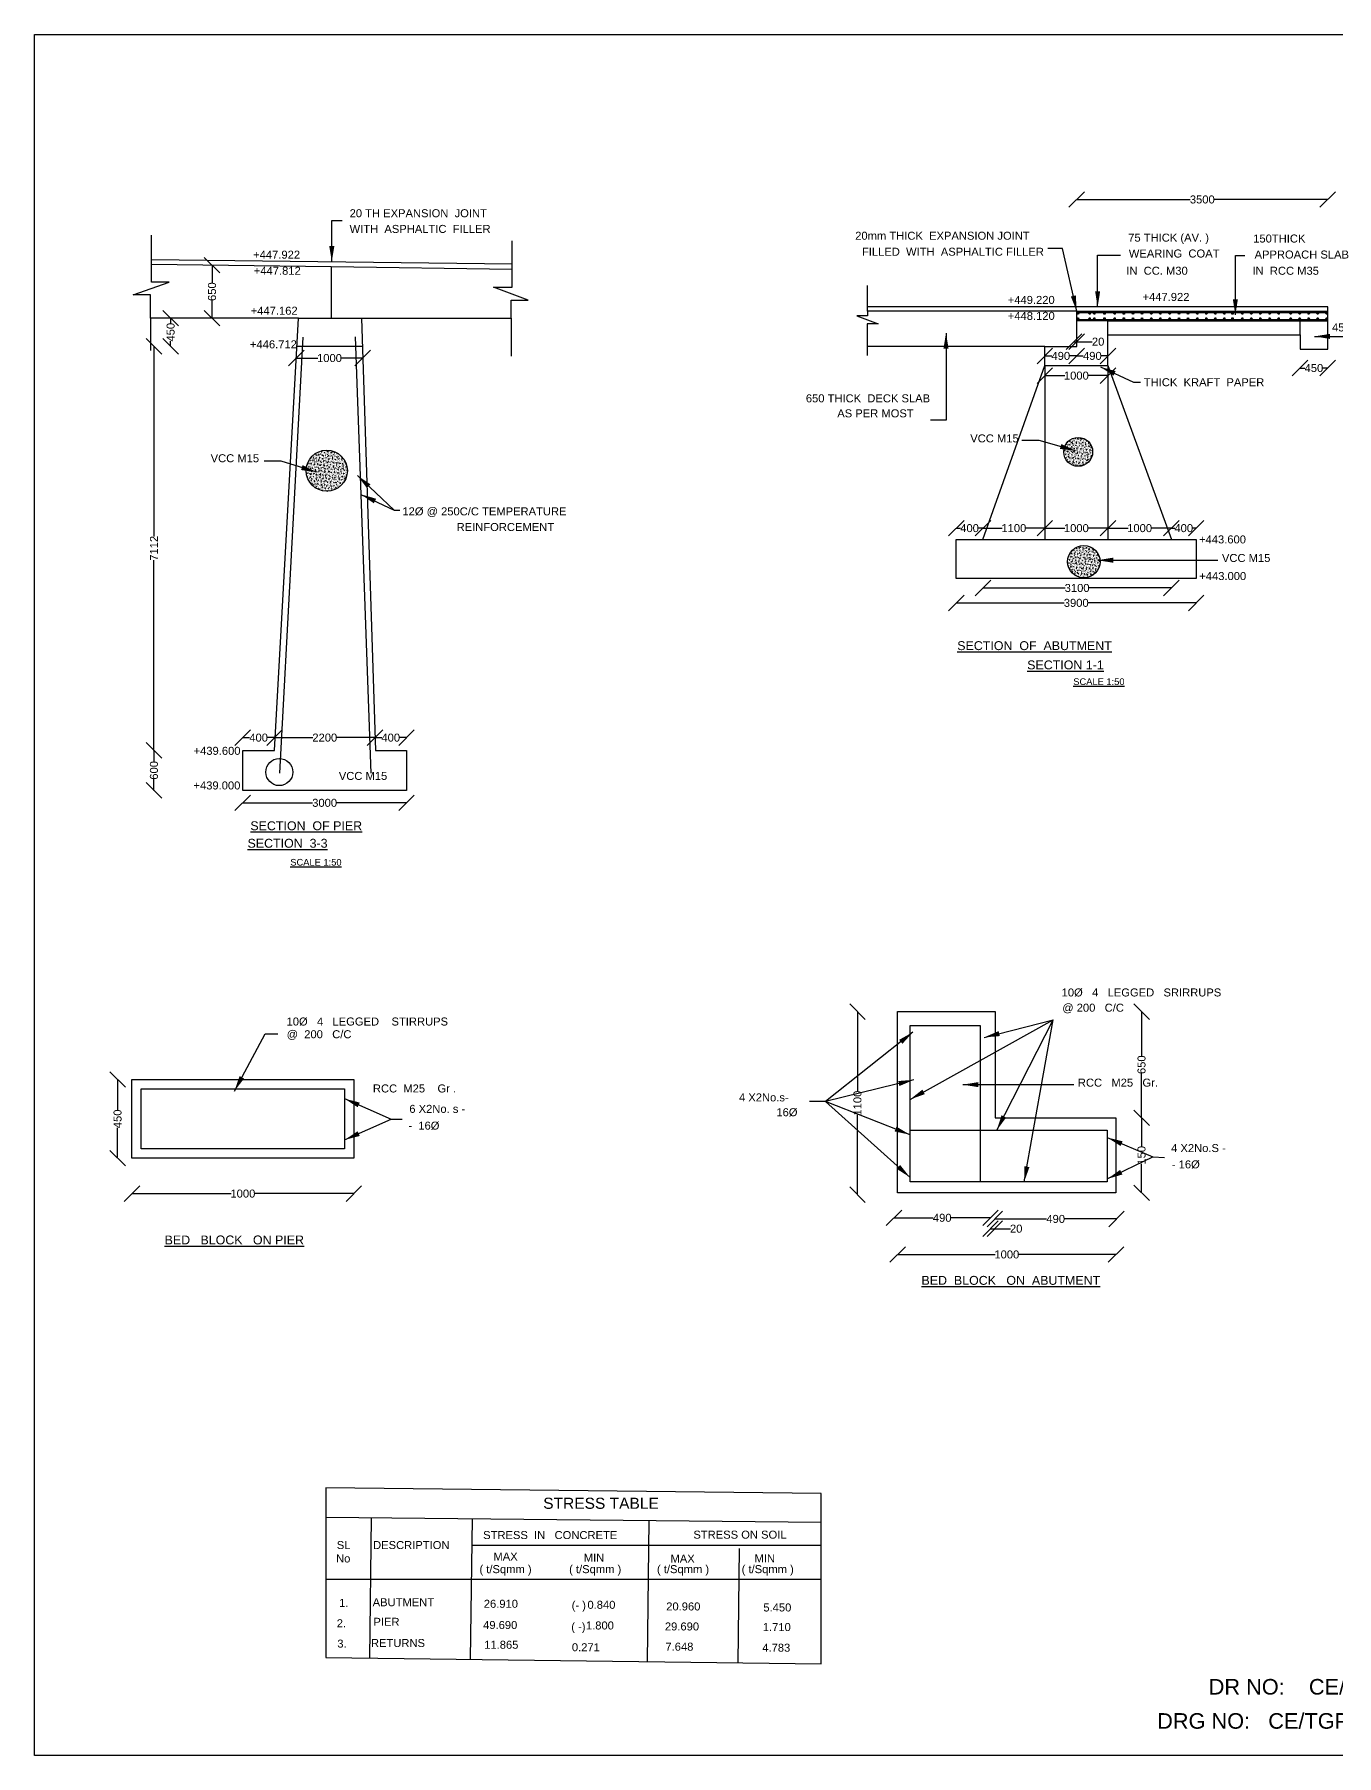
# Model space of a CAD drawing. Header units: millimetres. Extents: x 14855 to 20440, y 22449 to 26321.
# Drawn here: x 14855 to 17784, y 22449 to 26321 of the extents above; entities that cross this region are included whole.
import ezdxf

# ---------------------------------------------------------------- set-up
doc = ezdxf.new("R2010")
doc.units = ezdxf.units.MM
doc.header["$MEASUREMENT"] = 0
for name, color, linetype in [('DIMENSIONS', 7, 'Continuous'), ('DRAWING', 7, 'Continuous'), ('TEXT', 1, 'Continuous')]:
    doc.layers.add(name, color=color, linetype=linetype)
doc.styles.get("Standard").update_dxf_attribs({"font": 'arial.ttf', "height": 18})
doc.dimstyles.get("Standard").update_dxf_attribs({"dimtxt": 18, "dimasz": 35, "dimexe": 0.18, "dimexo": 0.0625, "dimgap": 0.09, "dimtad": 0, "dimdec": 0, "dimzin": 0, "dimdsep": 46, "dimtxsty": 'Standard', "dimblk": 'OBLIQUE', "dimcen": 0.09, "dimse1": 1, "dimse2": 1, "dimadec": 0, "dimazin": 0, "dimtfac": 1, "dimtdec": 0, "dimtofl": 0, "dimtmove": 0, "dimatfit": 3, "dimfxl": 1, "dimtolj": 1, "dimtzin": 0, "dimarcsym": 0})
pattern_1 = [(50, (0, 0), (7.1726018, -0.6275213), [0.75, -8.25]), (355, (0, 0), (-1.3875133, 7.5219213), [0.6, -6.6]), (100.4514, (0.598, -0.052), (5.7850938, 6.8943954), [0.6374019, -7.0114211]), (46.1842, (0, 2), (10.6724105, -1.6551901), [1.125, -12.375]), (96.6356, (0.889, 1.862), (9.346627, 9.7411787), [0.956103, -10.51713]), (351.1842, (0, 2), (9.3466195, 9.741186), [0.9, -9.9]), (21, (1, 1.5), (5.9690705, -4.0261889), [0.75, -8.25]), (326, (1, 1.5), (2.4331533, 7.2515005), [0.6, -6.6]), (71.4514, (1.4974, 1.1645), (8.4022263, 3.225305), [0.6374019, -7.0114211]), (37.5, (0, 0), (0.12159855, 3.32893854), [0, -6.52, 0, -6.7, 0, -6.625]), (7.5, (0, 0), (2.63069537, 3.9441171), [0, -3.82, 0, -6.37, 0, -2.525]), (327.5, (-2.23, 0), (5.33822436, -0.22554872), [0, -2.5, 0, -7.8, 0, -10.35]), (317.5, (-3.23, 0), (5.8318617, 1.0010498), [0, -3.25, 0, -5.18, 0, -7.35])]

# ---------------------------------------------------------------- blocks, each defined once
blk = doc.blocks.new('_Oblique')
at = {"color": 0, "linetype": 'ByBlock', "lineweight": -2}
blk.add_line((-0.5, -0.5), (0.5, 0.5), dxfattribs=at)
blk = doc.blocks.new('*D4')
at = {"layer": 'Defpoints', "color": 0}
for p in [(15256.7, 25801.6), (15254.3, 25682.4), (15256.7, 25682.4)]:
    blk.add_point(p, dxfattribs=at)
at = {"layer": 'DIMENSIONS', "color": 0, "lineweight": -2}
for p, q in [((15254.3, 25801.6), (15254.3, 25762)), ((15254.3, 25682.4), (15254.3, 25722))]:
    blk.add_line(p, q, dxfattribs=at)
at = {"layer": 'DIMENSIONS', "color": 0, "lineweight": -2, "xscale": 35, "yscale": 35, "zscale": 35}
for p, rotation in [((15254.3, 25801.6), 90), ((15254.3, 25682.4), 270)]:
    blk.add_blockref('_Oblique', p, dxfattribs=dict(at, rotation=rotation))
at = {"layer": 'DIMENSIONS', "color": 0, "insert": (15254.3, 25742), "char_height": 18, "attachment_point": 5, "rotation": 90}
blk.add_mtext('\\A1;650', dxfattribs=at)
blk = doc.blocks.new('*D5')
at = {"layer": 'Defpoints', "color": 0}
for p in [(15593.3, 25597.8), (15443.7, 25593), (15593.3, 25592.5)]:
    blk.add_point(p, dxfattribs=at)
at = {"layer": 'DIMENSIONS', "color": 0, "lineweight": -2}
for p, q in [((15443.7, 25592.5), (15492.4, 25592.5)), ((15593.3, 25592.5), (15544.6, 25592.5))]:
    blk.add_line(p, q, dxfattribs=at)
at = {"layer": 'DIMENSIONS', "color": 0, "lineweight": -2, "xscale": 35, "yscale": 35, "zscale": 35, "rotation": 180}
blk.add_blockref('_Oblique', (15443.7, 25592.5), dxfattribs=at)
at = {"layer": 'DIMENSIONS', "color": 0, "lineweight": -2, "xscale": 35, "yscale": 35, "zscale": 35}
blk.add_blockref('_Oblique', (15593.3, 25592.5), dxfattribs=at)
at = {"layer": 'DIMENSIONS', "color": 0, "insert": (15518.5, 25592.5), "char_height": 18, "attachment_point": 5}
blk.add_mtext('\\A1;1000', dxfattribs=at)
blk = doc.blocks.new('*D6')
at = {"layer": 'Defpoints', "color": 0}
for p in [(15323.4, 24710), (15394.8, 24738.6), (15394.8, 24710)]:
    blk.add_point(p, dxfattribs=at)
at = {"layer": 'DIMENSIONS', "color": 0, "lineweight": -2}
for p, q in [((15323.4, 24738.6), (15338.8, 24738.6)), ((15394.8, 24738.6), (15379.4, 24738.6))]:
    blk.add_line(p, q, dxfattribs=at)
at = {"layer": 'DIMENSIONS', "color": 0, "lineweight": -2, "xscale": 35, "yscale": 35, "zscale": 35, "rotation": 180}
blk.add_blockref('_Oblique', (15323.4, 24738.6), dxfattribs=at)
at = {"layer": 'DIMENSIONS', "color": 0, "lineweight": -2, "xscale": 35, "yscale": 35, "zscale": 35}
blk.add_blockref('_Oblique', (15394.8, 24738.6), dxfattribs=at)
at = {"layer": 'DIMENSIONS', "color": 0, "insert": (15359.1, 24738.6), "char_height": 18, "attachment_point": 5}
blk.add_mtext('\\A1;400', dxfattribs=at)
blk = doc.blocks.new('*D7')
at = {"layer": 'Defpoints', "color": 0}
for p in [(15394.8, 24738.6), (15620.9, 24738.6), (15620.9, 24735.4)]:
    blk.add_point(p, dxfattribs=at)
at = {"layer": 'DIMENSIONS', "color": 0, "lineweight": -2}
for p, q in [((15394.8, 24738.6), (15480.8, 24738.6)), ((15620.9, 24738.6), (15534.9, 24738.6))]:
    blk.add_line(p, q, dxfattribs=at)
at = {"layer": 'DIMENSIONS', "color": 0, "lineweight": -2, "xscale": 35, "yscale": 35, "zscale": 35, "rotation": 180}
blk.add_blockref('_Oblique', (15394.8, 24738.6), dxfattribs=at)
at = {"layer": 'DIMENSIONS', "color": 0, "lineweight": -2, "xscale": 35, "yscale": 35, "zscale": 35}
blk.add_blockref('_Oblique', (15620.9, 24738.6), dxfattribs=at)
at = {"layer": 'DIMENSIONS', "color": 0, "insert": (15507.9, 24738.6), "char_height": 18, "attachment_point": 5}
blk.add_mtext('\\A1;2200', dxfattribs=at)
blk = doc.blocks.new('*D8')
at = {"layer": 'Defpoints', "color": 0}
for p in [(15620.8, 24738.6), (15691.7, 24738.6), (15691.7, 24710)]:
    blk.add_point(p, dxfattribs=at)
at = {"layer": 'DIMENSIONS', "color": 0, "lineweight": -2}
for p, q in [((15620.8, 24738.6), (15636, 24738.6)), ((15691.7, 24738.6), (15676.6, 24738.6))]:
    blk.add_line(p, q, dxfattribs=at)
at = {"layer": 'DIMENSIONS', "color": 0, "lineweight": -2, "xscale": 35, "yscale": 35, "zscale": 35, "rotation": 180}
blk.add_blockref('_Oblique', (15620.8, 24738.6), dxfattribs=at)
at = {"layer": 'DIMENSIONS', "color": 0, "lineweight": -2, "xscale": 35, "yscale": 35, "zscale": 35}
blk.add_blockref('_Oblique', (15691.7, 24738.6), dxfattribs=at)
at = {"layer": 'DIMENSIONS', "color": 0, "insert": (15656.3, 24738.6), "char_height": 18, "attachment_point": 5}
blk.add_mtext('\\A1;400', dxfattribs=at)
blk = doc.blocks.new('*D9')
at = {"layer": 'Defpoints', "color": 0}
for p in [(15323.4, 24620), (15691.7, 24620), (15691.7, 24591.9)]:
    blk.add_point(p, dxfattribs=at)
at = {"layer": 'DIMENSIONS', "color": 0, "lineweight": -2}
for p, q in [((15323.4, 24591.9), (15480.6, 24591.9)), ((15691.7, 24591.9), (15534.5, 24591.9))]:
    blk.add_line(p, q, dxfattribs=at)
at = {"layer": 'DIMENSIONS', "color": 0, "lineweight": -2, "xscale": 35, "yscale": 35, "zscale": 35, "rotation": 180}
blk.add_blockref('_Oblique', (15323.4, 24591.9), dxfattribs=at)
at = {"layer": 'DIMENSIONS', "color": 0, "lineweight": -2, "xscale": 35, "yscale": 35, "zscale": 35}
blk.add_blockref('_Oblique', (15691.7, 24591.9), dxfattribs=at)
at = {"layer": 'DIMENSIONS', "color": 0, "insert": (15507.6, 24591.9), "char_height": 18, "attachment_point": 5}
blk.add_mtext('\\A1;3000', dxfattribs=at)
blk = doc.blocks.new('*D10')
at = {"layer": 'Defpoints', "color": 0}
for p in [(15323.4, 24710), (15123.7, 24620), (15323.4, 24620)]:
    blk.add_point(p, dxfattribs=at)
at = {"layer": 'DIMENSIONS', "color": 0, "lineweight": -2}
for p, q in [((15123.7, 24710), (15123.7, 24685)), ((15123.7, 24620), (15123.7, 24645))]:
    blk.add_line(p, q, dxfattribs=at)
at = {"layer": 'DIMENSIONS', "color": 0, "lineweight": -2, "xscale": 35, "yscale": 35, "zscale": 35}
for p, rotation in [((15123.7, 24710), 90), ((15123.7, 24620), 270)]:
    blk.add_blockref('_Oblique', p, dxfattribs=dict(at, rotation=rotation))
at = {"layer": 'DIMENSIONS', "color": 0, "insert": (15123.7, 24665), "char_height": 18, "attachment_point": 5, "rotation": 90}
blk.add_mtext('\\A1;600', dxfattribs=at)
blk = doc.blocks.new('*D11')
at = {"layer": 'Defpoints', "color": 0}
for p in [(15123.7, 25619.2), (15445.1, 25619.2), (15323.4, 24710)]:
    blk.add_point(p, dxfattribs=at)
at = {"layer": 'DIMENSIONS', "color": 0, "lineweight": -2}
for p, q in [((15123.7, 25619.2), (15123.7, 25191.4)), ((15123.7, 24710), (15123.7, 25137.8))]:
    blk.add_line(p, q, dxfattribs=at)
at = {"layer": 'DIMENSIONS', "color": 0, "lineweight": -2, "xscale": 35, "yscale": 35, "zscale": 35}
for p, rotation in [((15123.7, 25619.2), 90), ((15123.7, 24710), 270)]:
    blk.add_blockref('_Oblique', p, dxfattribs=dict(at, rotation=rotation))
at = {"layer": 'DIMENSIONS', "color": 0, "insert": (15123.7, 25164.6), "char_height": 18, "attachment_point": 5, "rotation": 90}
blk.add_mtext('\\A1;7112', dxfattribs=at)
blk = doc.blocks.new('*D12')
at = {"layer": 'Defpoints', "color": 0}
for p in [(15161.2, 25682.4), (15448.6, 25682.4), (15445.1, 25619.2)]:
    blk.add_point(p, dxfattribs=at)
at = {"layer": 'DIMENSIONS', "color": 0, "lineweight": -2}
for p, q in [((15161.2, 25682.4), (15161.2, 25671.1)), ((15161.2, 25619.2), (15161.2, 25630.5))]:
    blk.add_line(p, q, dxfattribs=at)
at = {"layer": 'DIMENSIONS', "color": 0, "lineweight": -2, "xscale": 35, "yscale": 35, "zscale": 35}
for p, rotation in [((15161.2, 25682.4), 90), ((15161.2, 25619.2), 270)]:
    blk.add_blockref('_Oblique', p, dxfattribs=dict(at, rotation=rotation))
at = {"layer": 'DIMENSIONS', "color": 0, "insert": (15161.2, 25650.8), "char_height": 18, "attachment_point": 5, "rotation": 90}
blk.add_mtext('\\A1;450', dxfattribs=at)
blk = doc.blocks.new('*D13')
at = {"layer": 'Defpoints', "color": 0}
for p in [(17764.2, 25949.3), (17199.5, 25698.2), (17764.2, 25696.7)]:
    blk.add_point(p, dxfattribs=at)
at = {"layer": 'DIMENSIONS', "color": 0, "lineweight": -2}
for p, q in [((17199.5, 25949.3), (17454.9, 25949.3)), ((17764.2, 25949.3), (17508.8, 25949.3))]:
    blk.add_line(p, q, dxfattribs=at)
at = {"layer": 'DIMENSIONS', "color": 0, "lineweight": -2, "xscale": 35, "yscale": 35, "zscale": 35, "rotation": 180}
blk.add_blockref('_Oblique', (17199.5, 25949.3), dxfattribs=at)
at = {"layer": 'DIMENSIONS', "color": 0, "lineweight": -2, "xscale": 35, "yscale": 35, "zscale": 35}
blk.add_blockref('_Oblique', (17764.2, 25949.3), dxfattribs=at)
at = {"layer": 'DIMENSIONS', "color": 0, "insert": (17481.9, 25949.3), "char_height": 18, "attachment_point": 5}
blk.add_mtext('\\A1;3500', dxfattribs=at)
blk = doc.blocks.new('*D14')
at = {"layer": 'Defpoints', "color": 0}
for p in [(17701.8, 25612.9), (17764.2, 25612.9), (17764.2, 25570.1)]:
    blk.add_point(p, dxfattribs=at)
at = {"layer": 'DIMENSIONS', "color": 0, "lineweight": -2}
for p, q in [((17701.8, 25570.1), (17712.7, 25570.1)), ((17764.2, 25570.1), (17753.3, 25570.1))]:
    blk.add_line(p, q, dxfattribs=at)
at = {"layer": 'DIMENSIONS', "color": 0, "lineweight": -2, "xscale": 35, "yscale": 35, "zscale": 35, "rotation": 180}
blk.add_blockref('_Oblique', (17701.8, 25570.1), dxfattribs=at)
at = {"layer": 'DIMENSIONS', "color": 0, "lineweight": -2, "xscale": 35, "yscale": 35, "zscale": 35}
blk.add_blockref('_Oblique', (17764.2, 25570.1), dxfattribs=at)
at = {"layer": 'DIMENSIONS', "color": 0, "insert": (17733, 25570.1), "char_height": 18, "attachment_point": 5}
blk.add_mtext('\\A1;450', dxfattribs=at)
blk = doc.blocks.new('*D15')
at = {"layer": 'Defpoints', "color": 0}
for p in [(17199.5, 25618.4), (17199.5, 25597.4), (17127.6, 25576.2)]:
    blk.add_point(p, dxfattribs=at)
at = {"layer": 'DIMENSIONS', "color": 0, "lineweight": -2}
for p, q in [((17127.6, 25597.4), (17143.3, 25597.4)), ((17199.5, 25597.4), (17183.9, 25597.4))]:
    blk.add_line(p, q, dxfattribs=at)
at = {"layer": 'DIMENSIONS', "color": 0, "lineweight": -2, "xscale": 35, "yscale": 35, "zscale": 35, "rotation": 180}
blk.add_blockref('_Oblique', (17127.6, 25597.4), dxfattribs=at)
at = {"layer": 'DIMENSIONS', "color": 0, "lineweight": -2, "xscale": 35, "yscale": 35, "zscale": 35}
blk.add_blockref('_Oblique', (17199.5, 25597.4), dxfattribs=at)
at = {"layer": 'DIMENSIONS', "color": 0, "insert": (17163.6, 25597.4), "char_height": 18, "attachment_point": 5}
blk.add_mtext('\\A1;490', dxfattribs=at)
blk = doc.blocks.new('*D16')
at = {"layer": 'Defpoints', "color": 0}
for p in [(17199.5, 25597.4), (17269.6, 25597.4), (17269.6, 25597.4)]:
    blk.add_point(p, dxfattribs=at)
at = {"layer": 'DIMENSIONS', "color": 0, "lineweight": -2}
for p, q in [((17199.5, 25597.4), (17214.2, 25597.4)), ((17269.6, 25597.4), (17254.9, 25597.4))]:
    blk.add_line(p, q, dxfattribs=at)
at = {"layer": 'DIMENSIONS', "color": 0, "lineweight": -2, "xscale": 35, "yscale": 35, "zscale": 35, "rotation": 180}
blk.add_blockref('_Oblique', (17199.5, 25597.4), dxfattribs=at)
at = {"layer": 'DIMENSIONS', "color": 0, "lineweight": -2, "xscale": 35, "yscale": 35, "zscale": 35}
blk.add_blockref('_Oblique', (17269.6, 25597.4), dxfattribs=at)
at = {"layer": 'DIMENSIONS', "color": 0, "insert": (17234.6, 25597.4), "char_height": 18, "attachment_point": 5}
blk.add_mtext('\\A1;490', dxfattribs=at)
blk = doc.blocks.new('*D17')
at = {"layer": 'Defpoints', "color": 0}
for p in [(17193.4, 25618.4), (17199.5, 25629.4), (17199.5, 25618.4)]:
    blk.add_point(p, dxfattribs=at)
at = {"layer": 'DIMENSIONS', "color": 0, "lineweight": -2}
for p, q in [((17193.4, 25629.4), (17199.5, 25629.4)), ((17199.5, 25629.4), (17234.5, 25629.4))]:
    blk.add_line(p, q, dxfattribs=at)
at = {"layer": 'DIMENSIONS', "color": 0, "lineweight": -2, "xscale": 35, "yscale": 35, "zscale": 35, "rotation": 180}
blk.add_blockref('_Oblique', (17193.4, 25629.4), dxfattribs=at)
at = {"layer": 'DIMENSIONS', "color": 0, "lineweight": -2, "xscale": 35, "yscale": 35, "zscale": 35}
blk.add_blockref('_Oblique', (17199.5, 25629.4), dxfattribs=at)
at = {"layer": 'DIMENSIONS', "color": 0, "insert": (17247.6, 25629.4), "char_height": 18, "attachment_point": 5}
blk.add_mtext('\\A1;20', dxfattribs=at)
blk = doc.blocks.new('*D18')
at = {"layer": 'Defpoints', "color": 0}
for p in [(17127.6, 25553), (17269.6, 25553), (17269.6, 25553)]:
    blk.add_point(p, dxfattribs=at)
at = {"layer": 'DIMENSIONS', "color": 0, "lineweight": -2}
for p, q in [((17127.6, 25553), (17172.5, 25553)), ((17269.6, 25553), (17224.7, 25553))]:
    blk.add_line(p, q, dxfattribs=at)
at = {"layer": 'DIMENSIONS', "color": 0, "lineweight": -2, "xscale": 35, "yscale": 35, "zscale": 35, "rotation": 180}
blk.add_blockref('_Oblique', (17127.6, 25553), dxfattribs=at)
at = {"layer": 'DIMENSIONS', "color": 0, "lineweight": -2, "xscale": 35, "yscale": 35, "zscale": 35}
blk.add_blockref('_Oblique', (17269.6, 25553), dxfattribs=at)
at = {"layer": 'DIMENSIONS', "color": 0, "insert": (17198.6, 25553), "char_height": 18, "attachment_point": 5}
blk.add_mtext('\\A1;1000', dxfattribs=at)
blk = doc.blocks.new('*D19')
at = {"layer": 'Defpoints', "color": 0}
for p in [(16988.4, 25209.9), (16928.5, 25184.5), (16988.4, 25184.5)]:
    blk.add_point(p, dxfattribs=at)
at = {"layer": 'DIMENSIONS', "color": 0, "lineweight": -2}
for p, q in [((16928.5, 25209.9), (16938.1, 25209.9)), ((16988.4, 25209.9), (16978.7, 25209.9))]:
    blk.add_line(p, q, dxfattribs=at)
at = {"layer": 'DIMENSIONS', "color": 0, "lineweight": -2, "xscale": 35, "yscale": 35, "zscale": 35, "rotation": 180}
blk.add_blockref('_Oblique', (16928.5, 25209.9), dxfattribs=at)
at = {"layer": 'DIMENSIONS', "color": 0, "lineweight": -2, "xscale": 35, "yscale": 35, "zscale": 35}
blk.add_blockref('_Oblique', (16988.4, 25209.9), dxfattribs=at)
at = {"layer": 'DIMENSIONS', "color": 0, "insert": (16958.4, 25209.9), "char_height": 18, "attachment_point": 5}
blk.add_mtext('\\A1;400', dxfattribs=at)
blk = doc.blocks.new('*D20')
at = {"layer": 'Defpoints', "color": 0}
for p in [(17127.6, 25209.9), (16988.4, 25184.5), (17127.6, 25184.5)]:
    blk.add_point(p, dxfattribs=at)
at = {"layer": 'DIMENSIONS', "color": 0, "lineweight": -2}
for p, q in [((16988.4, 25209.9), (17031.9, 25209.9)), ((17127.6, 25209.9), (17084.1, 25209.9))]:
    blk.add_line(p, q, dxfattribs=at)
at = {"layer": 'DIMENSIONS', "color": 0, "lineweight": -2, "xscale": 35, "yscale": 35, "zscale": 35, "rotation": 180}
blk.add_blockref('_Oblique', (16988.4, 25209.9), dxfattribs=at)
at = {"layer": 'DIMENSIONS', "color": 0, "lineweight": -2, "xscale": 35, "yscale": 35, "zscale": 35}
blk.add_blockref('_Oblique', (17127.6, 25209.9), dxfattribs=at)
at = {"layer": 'DIMENSIONS', "color": 0, "insert": (17058, 25209.9), "char_height": 18, "attachment_point": 5}
blk.add_mtext('\\A1;1100', dxfattribs=at)
blk = doc.blocks.new('*D21')
at = {"layer": 'Defpoints', "color": 0}
for p in [(17127.6, 25209.9), (17269.6, 25209.9), (17269.6, 25209.9)]:
    blk.add_point(p, dxfattribs=at)
at = {"layer": 'DIMENSIONS', "color": 0, "lineweight": -2}
for p, q in [((17127.6, 25209.9), (17172.5, 25209.9)), ((17269.6, 25209.9), (17224.7, 25209.9))]:
    blk.add_line(p, q, dxfattribs=at)
at = {"layer": 'DIMENSIONS', "color": 0, "lineweight": -2, "xscale": 35, "yscale": 35, "zscale": 35, "rotation": 180}
blk.add_blockref('_Oblique', (17127.6, 25209.9), dxfattribs=at)
at = {"layer": 'DIMENSIONS', "color": 0, "lineweight": -2, "xscale": 35, "yscale": 35, "zscale": 35}
blk.add_blockref('_Oblique', (17269.6, 25209.9), dxfattribs=at)
at = {"layer": 'DIMENSIONS', "color": 0, "insert": (17198.6, 25209.9), "char_height": 18, "attachment_point": 5}
blk.add_mtext('\\A1;1000', dxfattribs=at)
blk = doc.blocks.new('*D22')
at = {"layer": 'Defpoints', "color": 0}
for p in [(17269.6, 25209.9), (17412.3, 25209.9), (17412.3, 25184.5)]:
    blk.add_point(p, dxfattribs=at)
at = {"layer": 'DIMENSIONS', "color": 0, "lineweight": -2}
for p, q in [((17269.6, 25209.9), (17314.8, 25209.9)), ((17412.3, 25209.9), (17367, 25209.9))]:
    blk.add_line(p, q, dxfattribs=at)
at = {"layer": 'DIMENSIONS', "color": 0, "lineweight": -2, "xscale": 35, "yscale": 35, "zscale": 35, "rotation": 180}
blk.add_blockref('_Oblique', (17269.6, 25209.9), dxfattribs=at)
at = {"layer": 'DIMENSIONS', "color": 0, "lineweight": -2, "xscale": 35, "yscale": 35, "zscale": 35}
blk.add_blockref('_Oblique', (17412.3, 25209.9), dxfattribs=at)
at = {"layer": 'DIMENSIONS', "color": 0, "insert": (17340.9, 25209.9), "char_height": 18, "attachment_point": 5}
blk.add_mtext('\\A1;1000', dxfattribs=at)
blk = doc.blocks.new('*D23')
at = {"layer": 'Defpoints', "color": 0}
for p in [(17468.1, 25209.9), (17412.3, 25184.5), (17468.1, 25184.5)]:
    blk.add_point(p, dxfattribs=at)
at = {"layer": 'DIMENSIONS', "color": 0, "lineweight": -2}
for p, q in [((17412.3, 25209.9), (17419.9, 25209.9)), ((17468.1, 25209.9), (17460.5, 25209.9))]:
    blk.add_line(p, q, dxfattribs=at)
at = {"layer": 'DIMENSIONS', "color": 0, "lineweight": -2, "xscale": 35, "yscale": 35, "zscale": 35, "rotation": 180}
blk.add_blockref('_Oblique', (17412.3, 25209.9), dxfattribs=at)
at = {"layer": 'DIMENSIONS', "color": 0, "lineweight": -2, "xscale": 35, "yscale": 35, "zscale": 35}
blk.add_blockref('_Oblique', (17468.1, 25209.9), dxfattribs=at)
at = {"layer": 'DIMENSIONS', "color": 0, "insert": (17440.2, 25209.9), "char_height": 18, "attachment_point": 5}
blk.add_mtext('\\A1;400', dxfattribs=at)
blk = doc.blocks.new('*D24')
at = {"layer": 'Defpoints', "color": 0}
for p in [(16988.4, 25184.5), (17412.3, 25184.5), (17412.3, 25075.3)]:
    blk.add_point(p, dxfattribs=at)
at = {"layer": 'DIMENSIONS', "color": 0, "lineweight": -2}
for p, q in [((16988.4, 25075.3), (17173.4, 25075.3)), ((17412.3, 25075.3), (17227.2, 25075.3))]:
    blk.add_line(p, q, dxfattribs=at)
at = {"layer": 'DIMENSIONS', "color": 0, "lineweight": -2, "xscale": 35, "yscale": 35, "zscale": 35, "rotation": 180}
blk.add_blockref('_Oblique', (16988.4, 25075.3), dxfattribs=at)
at = {"layer": 'DIMENSIONS', "color": 0, "lineweight": -2, "xscale": 35, "yscale": 35, "zscale": 35}
blk.add_blockref('_Oblique', (17412.3, 25075.3), dxfattribs=at)
at = {"layer": 'DIMENSIONS', "color": 0, "insert": (17200.3, 25075.3), "char_height": 18, "attachment_point": 5}
blk.add_mtext('\\A1;3100', dxfattribs=at)
blk = doc.blocks.new('*D25')
at = {"layer": 'Defpoints', "color": 0}
for p in [(16928.5, 25096.4), (17468.1, 25096.4), (17468.1, 25041.8)]:
    blk.add_point(p, dxfattribs=at)
at = {"layer": 'DIMENSIONS', "color": 0, "lineweight": -2}
for p, q in [((16928.5, 25041.8), (17171.3, 25041.8)), ((17468.1, 25041.8), (17225.2, 25041.8))]:
    blk.add_line(p, q, dxfattribs=at)
at = {"layer": 'DIMENSIONS', "color": 0, "lineweight": -2, "xscale": 35, "yscale": 35, "zscale": 35, "rotation": 180}
blk.add_blockref('_Oblique', (16928.5, 25041.8), dxfattribs=at)
at = {"layer": 'DIMENSIONS', "color": 0, "lineweight": -2, "xscale": 35, "yscale": 35, "zscale": 35}
blk.add_blockref('_Oblique', (17468.1, 25041.8), dxfattribs=at)
at = {"layer": 'DIMENSIONS', "color": 0, "insert": (17198.3, 25041.8), "char_height": 18, "attachment_point": 5}
blk.add_mtext('\\A1;3900', dxfattribs=at)
blk = doc.blocks.new('*D37')
at = {"layer": 'Defpoints', "color": 0}
for p in [(15074.2, 23969.6), (15041.8, 23792.6), (15074.2, 23792.6)]:
    blk.add_point(p, dxfattribs=at)
at = {"layer": 'DIMENSIONS', "color": 0, "lineweight": -2}
for p, q in [((15041.8, 23969.6), (15041.8, 23901.4)), ((15041.8, 23792.6), (15041.8, 23860.8))]:
    blk.add_line(p, q, dxfattribs=at)
at = {"layer": 'DIMENSIONS', "color": 0, "lineweight": -2, "xscale": 35, "yscale": 35, "zscale": 35}
for p, rotation in [((15041.8, 23969.6), 90), ((15041.8, 23792.6), 270)]:
    blk.add_blockref('_Oblique', p, dxfattribs=dict(at, rotation=rotation))
at = {"layer": 'DIMENSIONS', "color": 0, "insert": (15041.8, 23881.1), "char_height": 18, "attachment_point": 5, "rotation": 90}
blk.add_mtext('\\A1;450', dxfattribs=at)
blk = doc.blocks.new('*D38')
at = {"layer": 'Defpoints', "color": 0}
for p in [(15074.2, 23792.6), (15573.3, 23792.6), (15573.3, 23712.8)]:
    blk.add_point(p, dxfattribs=at)
at = {"layer": 'DIMENSIONS', "color": 0, "lineweight": -2}
for p, q in [((15074.2, 23712.8), (15297.6, 23712.8)), ((15573.3, 23712.8), (15349.8, 23712.8))]:
    blk.add_line(p, q, dxfattribs=at)
at = {"layer": 'DIMENSIONS', "color": 0, "lineweight": -2, "xscale": 35, "yscale": 35, "zscale": 35, "rotation": 180}
blk.add_blockref('_Oblique', (15074.2, 23712.8), dxfattribs=at)
at = {"layer": 'DIMENSIONS', "color": 0, "lineweight": -2, "xscale": 35, "yscale": 35, "zscale": 35}
blk.add_blockref('_Oblique', (15573.3, 23712.8), dxfattribs=at)
at = {"layer": 'DIMENSIONS', "color": 0, "insert": (15323.7, 23712.8), "char_height": 18, "attachment_point": 5}
blk.add_mtext('\\A1;1000', dxfattribs=at)
blk = doc.blocks.new('*D39')
at = {"layer": 'Defpoints', "color": 0}
for p in [(16796.6, 24122.2), (16706.2, 23710.6), (16796.6, 23710.6)]:
    blk.add_point(p, dxfattribs=at)
at = {"layer": 'DIMENSIONS', "color": 0, "lineweight": -2}
for p, q in [((16706.2, 24122.2), (16706.2, 23942.5)), ((16706.2, 23710.6), (16706.2, 23890.3))]:
    blk.add_line(p, q, dxfattribs=at)
at = {"layer": 'DIMENSIONS', "color": 0, "lineweight": -2, "xscale": 35, "yscale": 35, "zscale": 35}
for p, rotation in [((16706.2, 24122.2), 90), ((16706.2, 23710.6), 270)]:
    blk.add_blockref('_Oblique', p, dxfattribs=dict(at, rotation=rotation))
at = {"layer": 'DIMENSIONS', "color": 0, "insert": (16706.2, 23916.4), "char_height": 18, "attachment_point": 5, "rotation": 90}
blk.add_mtext('\\A1;1100', dxfattribs=at)
blk = doc.blocks.new('*D40')
at = {"layer": 'Defpoints', "color": 0}
for p in [(16788.4, 23660.1), (17005.4, 23660.1), (17005.4, 23658.4)]:
    blk.add_point(p, dxfattribs=at)
at = {"layer": 'DIMENSIONS', "color": 0, "lineweight": -2}
for p, q in [((16788.4, 23658.4), (16876.6, 23658.4)), ((17005.4, 23658.4), (16917.2, 23658.4))]:
    blk.add_line(p, q, dxfattribs=at)
at = {"layer": 'DIMENSIONS', "color": 0, "lineweight": -2, "xscale": 35, "yscale": 35, "zscale": 35, "rotation": 180}
blk.add_blockref('_Oblique', (16788.4, 23658.4), dxfattribs=at)
at = {"layer": 'DIMENSIONS', "color": 0, "lineweight": -2, "xscale": 35, "yscale": 35, "zscale": 35}
blk.add_blockref('_Oblique', (17005.4, 23658.4), dxfattribs=at)
at = {"layer": 'DIMENSIONS', "color": 0, "insert": (16896.9, 23658.4), "char_height": 18, "attachment_point": 5}
blk.add_mtext('\\A1;490', dxfattribs=at)
blk = doc.blocks.new('*D41')
at = {"layer": 'Defpoints', "color": 0}
for p in [(17015.2, 23657.4), (17288.9, 23657.4), (17288.9, 23655.8)]:
    blk.add_point(p, dxfattribs=at)
at = {"layer": 'DIMENSIONS', "color": 0, "lineweight": -2}
for p, q in [((17015.2, 23655.8), (17131.7, 23655.8)), ((17288.9, 23655.8), (17172.4, 23655.8))]:
    blk.add_line(p, q, dxfattribs=at)
at = {"layer": 'DIMENSIONS', "color": 0, "lineweight": -2, "xscale": 35, "yscale": 35, "zscale": 35, "rotation": 180}
blk.add_blockref('_Oblique', (17015.2, 23655.8), dxfattribs=at)
at = {"layer": 'DIMENSIONS', "color": 0, "lineweight": -2, "xscale": 35, "yscale": 35, "zscale": 35}
blk.add_blockref('_Oblique', (17288.9, 23655.8), dxfattribs=at)
at = {"layer": 'DIMENSIONS', "color": 0, "insert": (17152.1, 23655.8), "char_height": 18, "attachment_point": 5}
blk.add_mtext('\\A1;490', dxfattribs=at)
blk = doc.blocks.new('*D42')
at = {"layer": 'Defpoints', "color": 0}
for p in [(17005.4, 23658.4), (17015.2, 23655.8), (17015.2, 23633.9)]:
    blk.add_point(p, dxfattribs=at)
at = {"layer": 'DIMENSIONS', "color": 0, "lineweight": -2}
for p, q in [((17005.4, 23633.9), (17015.2, 23633.9)), ((17015.2, 23633.9), (17050.2, 23633.9))]:
    blk.add_line(p, q, dxfattribs=at)
at = {"layer": 'DIMENSIONS', "color": 0, "lineweight": -2, "xscale": 35, "yscale": 35, "zscale": 35, "rotation": 180}
blk.add_blockref('_Oblique', (17005.4, 23633.9), dxfattribs=at)
at = {"layer": 'DIMENSIONS', "color": 0, "lineweight": -2, "xscale": 35, "yscale": 35, "zscale": 35}
blk.add_blockref('_Oblique', (17015.2, 23633.9), dxfattribs=at)
at = {"layer": 'DIMENSIONS', "color": 0, "insert": (17063.3, 23633.9), "char_height": 18, "attachment_point": 5}
blk.add_mtext('\\A1;20', dxfattribs=at)
blk = doc.blocks.new('*D43')
at = {"layer": 'Defpoints', "color": 0}
for p in [(16796.6, 23714.5), (17287.7, 23714.5), (17287.7, 23575.9)]:
    blk.add_point(p, dxfattribs=at)
at = {"layer": 'DIMENSIONS', "color": 0, "lineweight": -2}
for p, q in [((16796.6, 23575.9), (17016.1, 23575.9)), ((17287.7, 23575.9), (17068.3, 23575.9))]:
    blk.add_line(p, q, dxfattribs=at)
at = {"layer": 'DIMENSIONS', "color": 0, "lineweight": -2, "xscale": 35, "yscale": 35, "zscale": 35, "rotation": 180}
blk.add_blockref('_Oblique', (16796.6, 23575.9), dxfattribs=at)
at = {"layer": 'DIMENSIONS', "color": 0, "lineweight": -2, "xscale": 35, "yscale": 35, "zscale": 35}
blk.add_blockref('_Oblique', (17287.7, 23575.9), dxfattribs=at)
at = {"layer": 'DIMENSIONS', "color": 0, "insert": (17042.2, 23575.9), "char_height": 18, "attachment_point": 5}
blk.add_mtext('\\A1;1000', dxfattribs=at)
blk = doc.blocks.new('*D60')
at = {"layer": 'Defpoints', "color": 0}
for p in [(17015.9, 24122.2), (17015.9, 23883.4), (17345.3, 23883.4)]:
    blk.add_point(p, dxfattribs=at)
at = {"layer": 'DIMENSIONS', "color": 0, "lineweight": -2}
for p, q in [((17345.3, 24122.2), (17345.3, 24022.8)), ((17345.3, 23883.4), (17345.3, 23982.8))]:
    blk.add_line(p, q, dxfattribs=at)
at = {"layer": 'DIMENSIONS', "color": 0, "lineweight": -2, "xscale": 35, "yscale": 35, "zscale": 35}
for p, rotation in [((17345.3, 24122.2), 90), ((17345.3, 23883.4), 270)]:
    blk.add_blockref('_Oblique', p, dxfattribs=dict(at, rotation=rotation))
at = {"layer": 'DIMENSIONS', "color": 0, "insert": (17345.3, 24002.8), "char_height": 18, "attachment_point": 5, "rotation": 90}
blk.add_mtext('\\A1;650', dxfattribs=at)
blk = doc.blocks.new('*D61')
at = {"layer": 'Defpoints', "color": 0}
for p in [(17345.3, 23883.4), (17287.7, 23714.5), (17345.3, 23714.5)]:
    blk.add_point(p, dxfattribs=at)
at = {"layer": 'DIMENSIONS', "color": 0, "lineweight": -2}
for p, q in [((17345.3, 23883.4), (17345.3, 23818.1)), ((17345.3, 23714.5), (17345.3, 23779.9))]:
    blk.add_line(p, q, dxfattribs=at)
at = {"layer": 'DIMENSIONS', "color": 0, "lineweight": -2, "xscale": 35, "yscale": 35, "zscale": 35}
for p, rotation in [((17345.3, 23883.4), 90), ((17345.3, 23714.5), 270)]:
    blk.add_blockref('_Oblique', p, dxfattribs=dict(at, rotation=rotation))
at = {"layer": 'DIMENSIONS', "color": 0, "insert": (17345.3, 23799), "char_height": 18, "attachment_point": 5, "rotation": 90}
blk.add_mtext('\\A1;150', dxfattribs=at)

msp = doc.modelspace()

# ---------------------------------------------------------------- hatches: boundary and pattern name
at = {"layer": 'DIMENSIONS'}
h = msp.add_hatch(dxfattribs=at)
h.set_pattern_fill('AR-CONC', color=0, style=0)
h.set_pattern_definition(pattern_1)
h.paths.add_polyline_path([(17235.4, 25381.6, 1), (17170.3, 25381.6, 1)])
h = msp.add_hatch(dxfattribs=at)
h.set_pattern_fill('AR-CONC', color=0, style=0)
h.set_pattern_definition(pattern_1)
h.paths.add_polyline_path([(15558.7, 25339.2, 1), (15466.1, 25339.2, 1)])
h = msp.add_hatch(dxfattribs=at)
h.set_pattern_fill('AR-CONC', color=0, style=0)
h.set_pattern_definition(pattern_1)
h.paths.add_polyline_path([(17251.9, 25134.5, 1), (17178.9, 25134.5, 1)])

# ---------------------------------------------------------------- linework, layer by layer
at = {"layer": 'DIMENSIONS', "color": 0}
msp.add_lwpolyline([(20433.1, 22448.6), (14854.8, 22448.6), (14854.8, 26320.7), (20433.1, 26320.7)], close=True, dxfattribs=at)
for centre, radius in [((17202.8, 25381.6), 32.5), ((15512.4, 25339.2), 46.3), ((17215.4, 25134.5), 36.5), ((15405.5, 24661.1), 30.4)]:
    msp.add_circle(centre, radius, dxfattribs=at)
at = {"layer": 'DRAWING', "color": 0}
for points in [[(15115.8, 25682.4), (15115.8, 25734.9), (15077.1, 25734.9), (15157.6, 25763.2), (15117.8, 25763.2), (15117.8, 25869.1)], [(15927.1, 25682.4), (15927.1, 25722.8), (15965.8, 25722.8), (15887.8, 25752.2), (15929.6, 25752.2), (15929.6, 25856.6)], [(15117.8, 25814.5), (15929.6, 25804.4)], [(15929.6, 25791.9), (15522.4, 25798.2), (15117.8, 25803.3)], [(15522.4, 25798.2), (15522.4, 25682.4)], [(17127.6, 25576.2), (17127.6, 25618.4), (17199.5, 25618.4), (17199.5, 25698.2), (16728.7, 25698.2), (16728.7, 25755.7)], [(15394.8, 24710), (15448.6, 25682.4), (15115.8, 25682.4), (15115.8, 25609.8)], [(15448.6, 25682.4), (15590.6, 25682.4), (15621.7, 24710), (15621.7, 24710)], [(15590.6, 25682.4), (15927.1, 25682.4), (15927.1, 25597)], [(16728.7, 25698.2), (16728.7, 25687.8), (16705, 25687.8), (16753, 25669.3), (16728.3, 25669.3), (16728.3, 25598.6)], [(17764.2, 25707.9), (16728.7, 25707.9)], [(17199.5, 25698.2), (17764.2, 25698.2)], [(17199.5, 25696.7), (17764.2, 25696.7)], [(17199.5, 25695.1), (17764.2, 25695.1)], [(17199.5, 25679.2), (17764.2, 25679.2)], [(17199.5, 25678.1), (17764.2, 25678.1)], [(17269.6, 25576.2), (17269.6, 25676.6), (17199.5, 25676.6)], [(17269.6, 25644.6), (17701.8, 25644.6), (17701.8, 25612.9), (17764.2, 25612.9), (17764.2, 25707.9)], [(17269.6, 25676.6), (17764.2, 25676.6)], [(17701.8, 25644.6), (17701.8, 25676.6)], [(15458.7, 25639.4), (15405.7, 24658.7)], [(15576.6, 25640), (15611.6, 24658.8)], [(15445.1, 25619.2), (15592.7, 25619.1)], [(17127.6, 25618.4), (16728.3, 25618.4)], [(16988.4, 25184.5), (17127.6, 25576.2), (17269.6, 25576.2), (17412.3, 25184.5)], [(17127.6, 25576.2), (17127.6, 25184.5)], [(17269.6, 25576.2), (17269.6, 25184.5)], [(15621.7, 24710), (15691.7, 24710), (15691.7, 24620), (15323.4, 24620), (15323.4, 24710), (15394.8, 24710)], [(17015.9, 23714.5), (16796.6, 23714.5), (16796.6, 24122.2), (17015.9, 24122.2), (17015.9, 23883.4)], [(17015.9, 23883.4), (17287.7, 23883.4), (17287.7, 23714.5), (17015.9, 23714.5)], [(15510.6, 23051.3), (15510.6, 22669.4), (16624.5, 22655.3), (16624.5, 23038.2), (15510.6, 23051.3)], [(15510.6, 22985.2), (16624.5, 22973.7)], [(15612.2, 22984.1), (15608.2, 22668.1)], [(15839.3, 22981.8), (15835.3, 22665.2)], [(16236.9, 22977.7), (16232.8, 22660.2)], [(15838.6, 22921.8), (16624.5, 22921.8)], [(16440, 22914.3), (16436.8, 22657.6)], [(15510.6, 22845.7), (16624.5, 22845.7)]]:
    msp.add_lwpolyline(points, dxfattribs=at)
for points in [[(16928.5, 25184.5), (17468.1, 25184.5), (17468.1, 25096.4), (16928.5, 25096.4)], [(16824.4, 24091), (16981.9, 24091), (16981.9, 23739.1), (16824.4, 23739.1)], [(15074.2, 23969.6), (15573.3, 23969.6), (15573.3, 23792.6), (15074.2, 23792.6)], [(15095.2, 23948.6), (15552.2, 23948.6), (15552.2, 23813.7), (15095.2, 23813.7)], [(16824.4, 23855.3), (17268.1, 23855.3), (17268.1, 23739.1), (16824.4, 23739.1)]]:
    msp.add_lwpolyline(points, close=True, dxfattribs=at)
for centre in [(17202.3, 25692.8), (17202.3, 25681.6), (17228.4, 25692.8), (17228.4, 25681.6), (17238.8, 25692.8), (17238.8, 25681.6), (17261.9, 25692.8), (17261.9, 25681.6), (17284.6, 25692.8), (17284.6, 25681.6), (17305.4, 25692.8), (17305.4, 25681.6), (17325.9, 25692.8), (17325.9, 25681.6), (17346.2, 25692.8), (17346.2, 25681.6), (17367.3, 25692.8), (17367.3, 25681.6), (17387.2, 25692.8), (17387.2, 25681.6), (17408.6, 25692.8), (17408.6, 25681.6), (17429.6, 25692.8), (17429.6, 25681.6), (17449.7, 25692.8), (17449.7, 25681.6), (17470.5, 25692.8), (17470.5, 25681.6), (17491.2, 25692.8), (17491.2, 25681.6), (17511, 25692.8), (17511, 25681.6), (17531.3, 25692.8), (17531.3, 25681.6), (17549.9, 25692.8), (17549.9, 25681.6), (17571.8, 25692.8), (17571.8, 25681.6), (17592.1, 25692.8), (17592.1, 25681.6), (17612.8, 25692.8), (17612.8, 25681.6), (17633.7, 25692.8), (17633.7, 25681.6), (17653.5, 25692.8), (17653.5, 25681.6), (17680.7, 25692.8), (17680.7, 25681.6), (17701.1, 25692.8), (17701.1, 25681.6), (17721.5, 25692.8), (17721.5, 25681.6), (17741.4, 25692.8), (17741.4, 25681.6), (17761.4, 25692.8), (17761.4, 25681.6)]:
    msp.add_circle(centre, 1.65, dxfattribs=at)

# ---------------------------------------------------------------- texts
at = {"layer": 'TEXT', "color": 0}
for s, height, p in [('20 TH EXPANSION  JOINT ', 18, (15563.8, 25909.4)), ('WITH  ASPHALTIC  FILLER', 18, (15563.8, 25874.1)), ('20mm THICK  EXPANSION JOINT', 18, (16701.1, 25858.8)), ('75 THICK (AV. )', 18, (17315.3, 25854.5)), ('150THICK ', 18, (17596.5, 25852.5)), ('+447.922', 18, (15346.8, 25816.2)), ('FILLED  WITH  ASPHALTIC FILLER', 18, (16716.3, 25822.8)), ('WEARING  COAT', 18, (17316.6, 25818.8)), ('APPROACH SLAB', 18, (17599.5, 25816.5)), ('+447.812', 18, (15348.3, 25780)), ('IN  CC. M30', 18, (17310.9, 25780.1)), ('IN  RCC M35', 18, (17594.8, 25780)), ('+449.220', 18, (17044.3, 25714.4)), ('+447.922', 18, (17347.5, 25721.1)), ('+447.162', 18, (15341.3, 25690.1)), ('+448.120', 18, (17044.4, 25678.5)), ('450x450 CUT-OFF', 18, (17773.7, 25652.5)), ('+446.712', 18, (15339.6, 25614.5)), ('THICK  KRAFT  PAPER', 18, (17350.4, 25529.2)), ('650 THICK  DECK SLAB', 18, (16590.1, 25493)), ('AS PER MOST', 18, (16660.8, 25459.2)), ('VCC M15', 18, (16959.9, 25402.9)), ('VCC M15', 18, (15251.2, 25358.2)), ('12Ø @ 250C/C TEMPERATURE', 18, (15682.5, 25238.7)), ('REINFORCEMENT', 18, (15804.5, 25203.5)), ('+443.600', 18, (17474.6, 25175.6)), ('VCC M15', 18, (17526.1, 25133.8)), ('+443.000', 18, (17475.1, 25093.2)), ('%%USECTION  OF  ABUTMENT', 20, (16930.7, 24935.6)), ('%%USECTION 1-1', 20, (17088, 24892.3)), ('%%USCALE 1:50', 15, (17191.7, 24857.1)), ('+439.600', 18, (15212.8, 24700)), ('+439.000', 18, (15212.5, 24622.1)), ('VCC M15', 18, (15539.5, 24643.5)), ('%%USECTION  OF PIER', 20, (15340.5, 24530.4)), ('%%USECTION  3-3', 20, (15334.1, 24491)), ('%%USCALE 1:50', 15, (15430.4, 24450.8)), ('10Ø   4   LEGGED   SRIRRUPS', 18, (17165.5, 24156.4)), ('@ 200   C/C', 18, (17166.9, 24122.1)), ('10Ø   4   LEGGED    STIRRUPS', 18, (15421.9, 24091)), ('@  200   C/C', 18, (15422.2, 24062.4)), ('RCC   M25   Gr.', 18, (17202, 23953.5)), ('RCC  M25    Gr .', 18, (15616.2, 23940.4)), ('4 X2No.s-', 18, (16439.7, 23920.3)), ('6 X2No. s -', 18, (15698.1, 23894.5)), ('16Ø', 18, (16523.8, 23886.9)), ('-  16Ø', 18, (15696, 23856.8)), ('4 X2No.S -', 18, (17411.8, 23806.3)), ('- 16Ø', 18, (17413.4, 23769.6)), ('%%UBED   BLOCK   ON PIER', 20, (15147.6, 23598.6)), ('%%UBED  BLOCK   ON  ABUTMENT', 20, (16850.2, 23507.7)), ('STRESS TABLE', 25, (15999.3, 23003.7)), ('SL', 18, (15535, 22913.2)), ('DESCRIPTION', 18, (15616.6, 22913.2)), ('STRESS  IN   CONCRETE', 18, (15864.2, 22935.7)), ('STRESS ON SOIL', 18, (16337.1, 22936.6)), ('No', 18, (15533.4, 22883)), ('MAX', 18, (15887.3, 22887.4)), ('MIN', 18, (16090.6, 22884.6)), ('MAX', 18, (16285.6, 22882.6)), ('MIN', 18, (16474.7, 22883.2)), ('( t/Sqmm )', 18, (15855.9, 22859)), ('( t/Sqmm )', 18, (16057.6, 22859)), ('( t/Sqmm )', 18, (16255.2, 22859)), ('( t/Sqmm )', 18, (16445.7, 22859)), ('1.', 18, (15540.2, 22783.2)), ('ABUTMENT', 18, (15615.6, 22784.5)), ('26.910', 18, (15865.6, 22781.1)), ('(- )', 18, (16063.3, 22777.8)), ('0.840', 18, (16098.8, 22778.8)), ('20.960', 18, (16276, 22775.1)), ('5.450', 18, (16494.5, 22772.8)), ('2.', 18, (15534.9, 22737.3)), ('PIER', 18, (15617.4, 22740.5)), ('49.690', 18, (15864.1, 22733.3)), ('( -)', 18, (16062.4, 22729.4)), ('1.800', 18, (16095.4, 22732.3)), ('29.690', 18, (16273, 22730.1)), ('1.710', 18, (16493.3, 22728.7)), ('3.', 18, (15536.1, 22691.5)), ('RETURNS', 18, (15611.8, 22692.8)), ('11.865', 18, (15866.6, 22688.9)), ('0.271', 18, (16063.8, 22683.3)), ('7.648', 18, (16274.2, 22684.6)), ('4.783', 18, (16492.1, 22682.3)), ('DR NO:    CE/TGP/TPT/DW/DD2/DEE3/784/2015:  DATE:  2205-2015', 35, (17496.3, 22585.9)), ('DRG NO:   CE/TGP/TPT/DW/DD2/DEE3/886/2-2015:  DATE:  2205-2015', 35, (17380.4, 22509))]:
    msp.add_text(s, height=height, dxfattribs=at).set_placement(p)

# ---------------------------------------------------------------- dimensions: what is measured, and where the dimension line sits
at = {"layer": 'DIMENSIONS', "color": 0}
for base, p1, p2, text, picture, middle in [((17764.2, 25949.3), (17199.5, 25698.2), (17764.2, 25696.7), '3500', '*D13', (17481.9, 25949.3)), ((17199.5, 25629.4), (17193.4, 25618.4), (17199.5, 25618.4), '20', '*D17', (17247.6, 25629.4)), ((15593.3, 25592.5), (15443.7, 25593), (15593.3, 25597.8), '1000', '*D5', (15518.5, 25592.5)), ((17199.5, 25597.4), (17127.6, 25576.2), (17199.5, 25618.4), '490', '*D15', (17163.6, 25597.4)), ((17269.6, 25597.4), (17199.5, 25597.4), (17269.6, 25597.4), '490', '*D16', (17234.6, 25597.4)), ((17764.2, 25570.1), (17701.8, 25612.9), (17764.2, 25612.9), '450', '*D14', (17733, 25570.1)), ((17269.6, 25553), (17127.6, 25553), (17269.6, 25553), '1000', '*D18', (17198.6, 25553)), ((16988.4, 25209.9), (16928.5, 25184.5), (16988.4, 25184.5), '400', '*D19', (16958.4, 25209.9)), ((17127.6, 25209.9), (16988.4, 25184.5), (17127.6, 25184.5), '1100', '*D20', (17058, 25209.9)), ((17269.6, 25209.9), (17127.6, 25209.9), (17269.6, 25209.9), '1000', '*D21', (17198.6, 25209.9)), ((17412.3, 25209.9), (17269.6, 25209.9), (17412.3, 25184.5), '1000', '*D22', (17340.9, 25209.9)), ((17468.1, 25209.9), (17412.3, 25184.5), (17468.1, 25184.5), '400', '*D23', (17440.2, 25209.9)), ((17412.3, 25075.3), (16988.4, 25184.5), (17412.3, 25184.5), '3100', '*D24', (17200.3, 25075.3)), ((17468.1, 25041.8), (16928.5, 25096.4), (17468.1, 25096.4), '3900', '*D25', (17198.3, 25041.8)), ((15394.8, 24738.6), (15323.4, 24710), (15394.8, 24710), '400', '*D6', (15359.1, 24738.6)), ((15620.9, 24738.6), (15394.8, 24738.6), (15620.9, 24735.4), '2200', '*D7', (15507.9, 24738.6)), ((15691.7, 24738.6), (15620.8, 24738.6), (15691.7, 24710), '400', '*D8', (15656.3, 24738.6)), ((15691.7, 24591.9), (15323.4, 24620), (15691.7, 24620), '3000', '*D9', (15507.6, 24591.9)), ((15573.3, 23712.8), (15074.2, 23792.6), (15573.3, 23792.6), '1000', '*D38', (15323.7, 23712.8)), ((17287.7, 23575.9), (16796.6, 23714.5), (17287.7, 23714.5), '1000', '*D43', (17042.2, 23575.9)), ((17005.4, 23658.4), (16788.4, 23660.1), (17005.4, 23660.1), '490', '*D40', (16896.9, 23658.4)), ((17288.9, 23655.8), (17015.2, 23657.4), (17288.9, 23657.4), '490', '*D41', (17152.1, 23655.8)), ((17015.2, 23633.9), (17005.4, 23658.4), (17015.2, 23655.8), '20', '*D42', (17063.3, 23633.9))]:
    dim = msp.add_linear_dim(base=base, p1=p1, p2=p2, text=text, dimstyle='Standard', dxfattribs=at)
    dim.commit()
    dim.dimension.update_dxf_attribs({"geometry": picture, "text_midpoint": middle})
for base, p1, p2, text, picture, middle in [((15254.3, 25682.4), (15256.7, 25801.6), (15256.7, 25682.4), '650', '*D4', (15254.3, 25742)), ((15161.2, 25682.4), (15445.1, 25619.2), (15448.6, 25682.4), '450', '*D12', (15161.2, 25650.8)), ((15123.7, 25619.2), (15323.4, 24710), (15445.1, 25619.2), '7112', '*D11', (15123.7, 25164.6)), ((15123.7, 24620), (15323.4, 24710), (15323.4, 24620), '600', '*D10', (15123.7, 24665)), ((16706.2, 23710.6), (16796.6, 24122.2), (16796.6, 23710.6), '1100', '*D39', (16706.2, 23916.4)), ((17345.3, 23883.4), (17015.9, 24122.2), (17015.9, 23883.4), '650', '*D60', (17345.3, 24002.8)), ((15041.8, 23792.6), (15074.2, 23969.6), (15074.2, 23792.6), '450', '*D37', (15041.8, 23881.1)), ((17345.3, 23714.5), (17345.3, 23883.4), (17287.7, 23714.5), '150', '*D61', (17345.3, 23799))]:
    dim = msp.add_linear_dim(base=base, p1=p1, p2=p2, angle=90, text=text, dimstyle='Standard', dxfattribs=at)
    dim.commit()
    dim.dimension.update_dxf_attribs({"geometry": picture, "text_midpoint": middle})

# ---------------------------------------------------------------- leaders
for points in [[(15523.7, 25809.5), (15523.7, 25902.4), (15547.1, 25902.4)], [(17199.5, 25698.2), (17167.8, 25838.8), (17134.2, 25838.8)], [(17246.5, 25707.9), (17246.5, 25824.2), (17297.8, 25824.2)], [(17556.3, 25689.9), (17556.3, 25823.1), (17577.8, 25823.1)], [(16905.4, 25648.9), (16905.4, 25452.9), (16870.5, 25452.9)], [(17734.5, 25641.3), (17816.4, 25641.3)], [(17252.7, 25572.7), (17327.4, 25538.5), (17343.1, 25538.5)], [(17196.9, 25384.1), (17115, 25407.5), (17075.6, 25407.5)], [(15489.7, 25335.9), (15410, 25360.4), (15371.3, 25360.4)], [(15581.2, 25328.4), (15663.8, 25250.5), (15676.9, 25250.5)], [(15589.2, 25286), (15663.8, 25250.5)], [(17246.6, 25137.8), (17516.8, 25137.8)], [(16824.4, 23924.7), (17146.8, 24103.5)], [(16991.1, 24064.3), (17146.8, 24103.5)], [(17019.5, 23855.3), (17146.8, 24103.5)], [(17081.2, 23739.1), (17146.8, 24103.5)], [(15304.7, 23943.6), (15374, 24072.3), (15402.6, 24072.3)], [(16831.1, 24076.1), (16634.5, 23920.4)], [(16833.3, 23968.8), (16634.5, 23920.4)], [(16943.4, 23958), (17193.1, 23958)], [(15552.2, 23926.5), (15657, 23880.3), (15682.1, 23880.3)], [(16824.4, 23749.4), (16634.5, 23920.4), (16598.4, 23920.4)], [(16824.4, 23845.3), (16634.5, 23920.4)], [(15552.2, 23833.6), (15657, 23880.3)], [(17268.1, 23839), (17370.8, 23795.4)], [(17268.1, 23745.8), (17370.8, 23795.4), (17396.7, 23794.4)]]:
    msp.add_leader(points, dimstyle='Standard', override={"dimgap": 0.09, "dimtad": 0}, dxfattribs=at)

doc.saveas('drawing.dxf')
